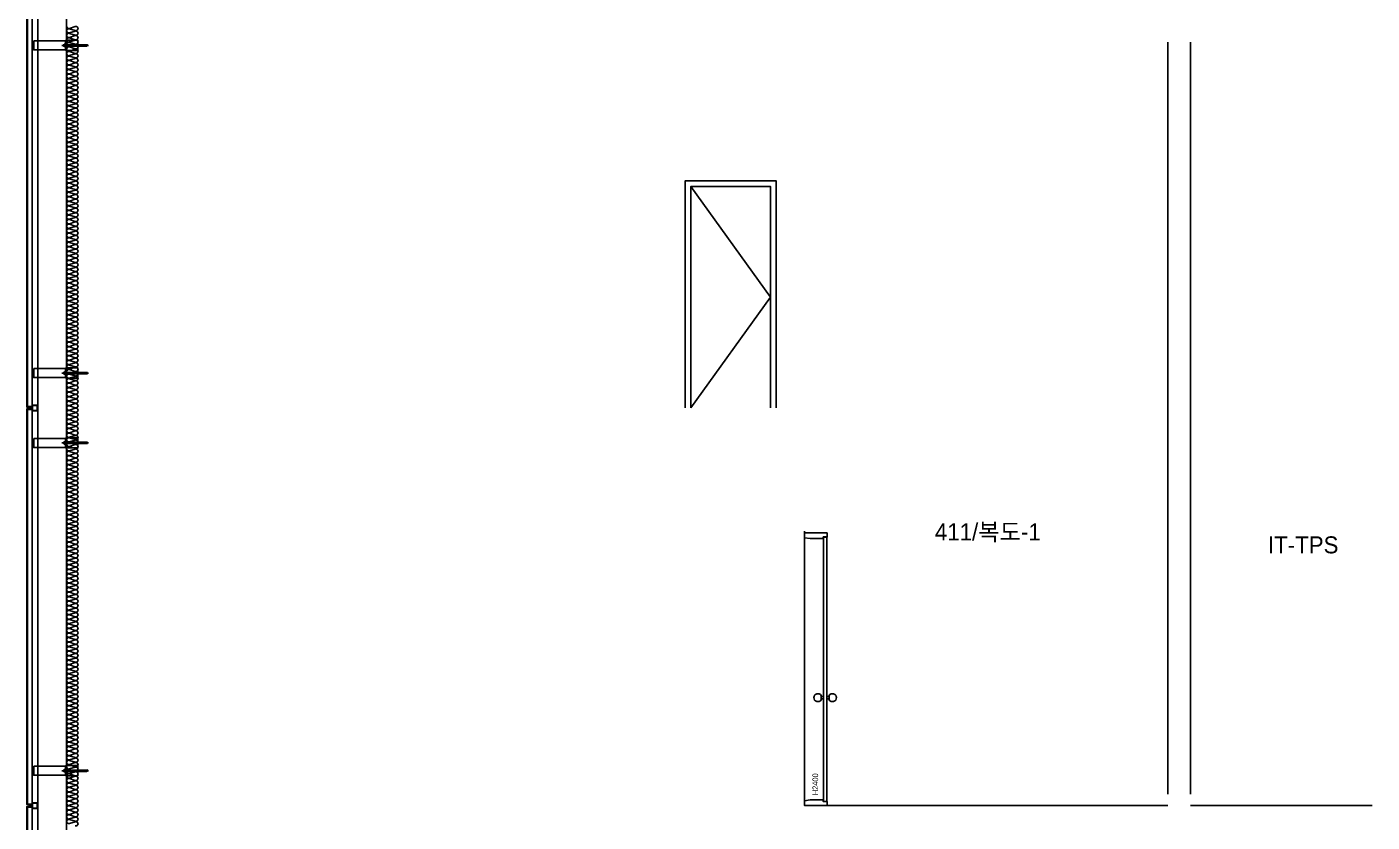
# Model space of a CAD drawing. Header units: millimetres. Extents: x -1320 to 172218, y -4077 to 50350.
# Drawn here: x 76350 to 88200, y 25105 to 32105 of the extents above; entities that cross this region are included whole.
import ezdxf
from ezdxf.enums import TextEntityAlignment as Align

# ---------------------------------------------------------------- set-up
doc = ezdxf.new("R2010")
doc.units = ezdxf.units.MM
doc.header["$LTSCALE"] = 60
for name, color, linetype in [('!A-BOLCK', 7, 'Continuous'), ('A-ELE-8', 8, 'Continuous'), ('A-ETC-8', 8, 'Continuous'), ('A-FIN', 6, 'Continuous'), ('A-WALL-D', 7, 'Continuous'), ('A-WID', 4, 'Continuous'), ('HAT', 8, 'Continuous'), ('INSUL', 8, 'Continuous'), ('ISL', 251, 'Continuous')]:
    doc.layers.add(name, color=color, linetype=linetype)
doc.layers.add('NOPLOT', color=191, linetype='Continuous', plot=False)
doc.layers.add('NOPLOT-TEXT', color=11, linetype='Continuous', plot=False)
doc.styles.add('Gtx', font='')
doc.styles.get('Gtx').set_extended_font_data('Dotum')

# ---------------------------------------------------------------- blocks, each defined once
blk = doc.blocks.new('A$C1A2D4F7E--')
at = {"layer": 'A-ELE-8', "ltscale": 20}
blk.add_line((0, 2358, 0), (0, 42), dxfattribs=at)
at = {"layer": 'A-WID'}
for p, q in [((147, 932), (147, 968)), ((147, 960), (167, 960)), ((217, 960), (197, 960)), ((217, 932), (217, 968)), ((147, 940), (167, 940)), ((217, 940), (197, 940))]:
    blk.add_line(p, q, dxfattribs=at)
for points in [[(200, 2400), (0, 2400), (0, 2358), (0, 2358), (50, 2350), (65, 2350), (65, 2350), (165, 2350), (165, 2365), (200, 2365), (200, 2373), (200, 2373), (200, 2400)], [(197, 2362), (197, 37), (167, 37), (167, 2362)], [(200, 0), (0, 0), (0, 42), (0, 42), (50, 50), (65, 50), (65, 50), (165, 50), (165, 35), (200, 35), (200, 27), (200, 27), (200, 0)]]:
    blk.add_lwpolyline(points, close=True, dxfattribs=at)
for centre, start, end in [((117, 950), 31.0027, 328.9973), ((247, 950), 211.0027, 148.9973)]:
    blk.add_arc(centre, 35, start, end, dxfattribs=at)
at = {"layer": 'NOPLOT', "color": 1, "style": 'Gtx'}
blk.add_text('H2400', height=50, rotation=90, dxfattribs=at).set_placement((120, 91))
blk = doc.blocks.new('A$C632c858f')
at = {"layer": 'A-ETC-8'}
blk.add_arc((-3, 0), 24, 341.8248, 18.1752, dxfattribs=at)
blk.add_ellipse((34, 0), major_axis=(7.59, 0), ratio=0.987937, dxfattribs=at)
blk = doc.blocks.new('A$Cae507117')
at = {"layer": 'A-ETC-8'}
for points in [[(-50, 0), (-50, -50), (0, -50), (0, 0)], [(-46.8, -3.2), (-46.8, -46.8), (-3.2, -46.8), (-3.2, -3.2)]]:
    blk.add_lwpolyline(points, close=True, dxfattribs=at)
blk = doc.blocks.new('너트 M12')
for p, q in [((-9, 0), (9, 0)), ((-10, -9), (-10, -1)), ((9, -10), (-9, -10)), ((0, -8), (0, -1)), ((10, -1), (10, -9))]:
    blk.add_line(p, q)
for centre, start, end in [((-9, -1), 90, 180), ((-9, -9), 180, 270), ((9, -1), 0, 90), ((9, -9), 270, 0)]:
    blk.add_arc(centre, 0.5, start, end)
at = {"extrusion": (0, 0, -1)}
for centre, major_axis, ratio, start_param, end_param in [((-5, -1), (-4.75, 0.31), 0.185359, -0.024388, 3.141593), ((5, -1), (4.75, 0.31), 0.185108, 3.141593, 6.30754), ((-5, -9), (4.75, 0.31), 0.187111, 0, 3.166211), ((5, -9), (-4.75, 0.31), 0.185991, 3.117121, 6.283185)]:
    blk.add_ellipse(centre, major_axis=major_axis, ratio=ratio, start_param=start_param, end_param=end_param, dxfattribs=at)
blk = doc.blocks.new('A$C5ebcaad0')
at = {"layer": 'A-ETC-8'}
for p, q in [((-449, -225), (-214, -225)), ((-439, -220), (-439, -229)), ((-437, -219), (-437, -219)), ((-426, -220), (-437, -219)), ((-437, -231), (-426, -229)), ((-437, -231), (-437, -231)), ((-432, -220), (-432, -221)), ((-432, -229), (-432, -230)), ((-416, -219), (-431, -219)), ((-431, -222), (-429, -223)), ((-431, -228), (-429, -227)), ((-431, -231), (-416, -231)), ((-421, -224), (-428, -224)), ((-421, -226), (-428, -226)), ((-426, -220), (-412, -220)), ((-426, -229), (-412, -229)), ((-421, -223), (-421, -223)), ((-421, -227), (-421, -227)), ((-417, -227), (-417, -223)), ((-416, -219), (-413, -219)), ((-416, -231), (-413, -231)), ((-413, -219), (-413, -231)), ((-412, -231), (-412, -219)), ((-409, -219), (-412, -219)), ((-412, -231), (-409, -231)), ((-409, -231), (-409, -219)), ((-355, -219), (-409, -219)), ((-409, -231), (-355, -231)), ((-355, -219), (-246, -219)), ((-246, -231), (-355, -231)), ((-234, -219), (-226, -219)), ((-234, -220), (-224, -220)), ((-234, -229), (-224, -229)), ((-234, -231), (-226, -231)), ((-226, -231), (-226, -219)), ((-224, -220), (-226, -219)), ((-224, -229), (-226, -231)), ((-224, -229), (-224, -220))]:
    blk.add_line(p, q, dxfattribs=at)
for points in [[(-255, -180), (-255, -269), (-355, -269), (-355, -180)], [(34, -185), (-252, -185), (-252, -265), (34, -265)], [(-252, -265), (-246, -265), (-246, -185), (-252, -185)], [(-246, -210), (-246, -240), (-244, -240), (-244, -210)]]:
    blk.add_lwpolyline(points, close=True, dxfattribs=at)
blk.add_lwpolyline([(-252, -177), (-252, -272, -0.414214), (-253, -273), (-255, -273), (-255, -176), (-253, -176, -0.414214)], format="xyb", close=True, dxfattribs=at)
for centre, radius, start, end in [((-437, -220), 1.5, 90, 180), ((-437, -229), 1.5, 180, 270), ((-431, -220), 1, 90, 180), ((-431, -221), 1, 180, 236.3099), ((-431, -229), 1, 123.6901, 180), ((-431, -230), 1, 180, 270), ((-428, -221), 3, 236.3099, 270), ((-428, -229), 3, 90, 123.6901), ((-419, -223), 2, 90, 180), ((-421, -223), 0.5, 270, 0), ((-421, -227), 0.5, 0, 90), ((-419, -227), 2, 180, 270), ((-419, -223), 2, 0, 90), ((-419, -227), 2, 270, 0)]:
    blk.add_arc(centre, radius, start, end, dxfattribs=at)
at = {"layer": 'A-ETC-8', "xscale": -1, "rotation": 90}
blk.add_blockref('너트 M12', (-244, -225), dxfattribs=at)

msp = doc.modelspace()

# ---------------------------------------------------------------- linework, layer by layer
at = {"layer": 'A-ELE-8'}
msp.add_line((83200, 27665), (83200, 25250), dxfattribs=at)
at = {"layer": 'A-ETC-8'}
for p, q in [((76395, 680), (76395, 47017, 0)), ((76445, 47017, 0), (76445, 680))]:
    msp.add_line(p, q, dxfattribs=at)
at = {"layer": 'A-ETC-8', "elevation": 0}
for points in [[(76358, 28761), (76393, 28761), (76393, 28751), (76395, 28751), (76395, 28763), (76360, 28763, 0.226541), (76356, 28767), (76356, 28782), (76354, 28782), (76354, 28765, -0.414214)], [(76358, 28739), (76393, 28739), (76393, 28749), (76395, 28749), (76395, 28737), (76360, 28737, -0.226541), (76356, 28733), (76356, 28718), (76354, 28718), (76354, 28735, 0.414214)], [(76358, 25261), (76393, 25261), (76393, 25251), (76395, 25251), (76395, 25263), (76360, 25263, 0.226541), (76356, 25267), (76356, 25282), (76354, 25282), (76354, 25265, -0.414214)], [(76358, 25238), (76393, 25238), (76393, 25249), (76395, 25249), (76395, 25237), (76360, 25237, -0.226541), (76356, 25233), (76356, 25218), (76354, 25218), (76354, 25235, 0.414214)]]:
    msp.add_lwpolyline(points, format="xyb", close=True, dxfattribs=at)
at = {"layer": 'A-FIN'}
for p, q in [((83400, 25250), (86400, 25250)), ((86600, 25250), (88200, 25250))]:
    msp.add_line(p, q, dxfattribs=at)
at = {"layer": 'A-FIN', "elevation": 0}
for points in [[(76391, 32238), (76391, 32242), (76350, 32242), (76350, 28757), (76391, 28757), (76391, 28761), (76354, 28761), (76354, 32238), (76391, 32238)], [(76391, 25261), (76391, 25258), (76350, 25258), (76350, 28743), (76391, 28743), (76391, 28739), (76354, 28739), (76354, 25261), (76391, 25261)], [(76391, 25238), (76391, 25242), (76350, 25242), (76350, 21507), (76391, 21507), (76391, 21511), (76354, 21511), (76354, 25238), (76391, 25238)]]:
    msp.add_lwpolyline(points, close=True, dxfattribs=at)
at = {"layer": 'A-WALL-D'}
for p, q in [((86400, 31970), (86400, 25350)), ((86600, 31970), (86600, 25350))]:
    msp.add_line(p, q, dxfattribs=at)
at = {"layer": 'HAT', "linetype": 'Continuous', "elevation": 0}
for points in [[(82950, 28750), (82950, 30750), (82150, 30750), (82150, 28750)], [(82900, 28750), (82900, 30700), (82200, 30700), (82200, 28750)], [(82200, 30700), (82900, 29725), (82200, 28750)]]:
    msp.add_lwpolyline(points, dxfattribs=at)
at = {"layer": 'INSUL'}
msp.add_line((76700, -1050), (76700, 47000), dxfattribs=at)
at = {"layer": 'ISL', "elevation": 0}
msp.add_lwpolyline([(76776, 25072, 1.372593), (76776, 25108), (76724, 25092, -0.509267), (76700, 25110, -0.509267), (76724, 25128), (76776, 25112, 1.372593), (76776, 25148), (76724, 25132, -0.509267), (76700, 25150, -0.509267), (76724, 25168), (76776, 25152, 1.372593), (76776, 25188), (76724, 25172, -0.509267), (76700, 25190, -0.509267), (76724, 25208), (76776, 25192, 1.372593), (76776, 25228), (76724, 25212, -0.509267), (76700, 25230, -0.509267), (76724, 25248), (76776, 25232, 1.372593), (76776, 25268), (76724, 25252, -0.509267), (76700, 25270, -0.509267), (76724, 25288), (76776, 25272, 1.372593), (76776, 25308), (76724, 25292, -0.509267), (76700, 25310, -0.509267), (76724, 25328), (76776, 25312, 1.372593), (76776, 25348), (76724, 25332, -0.509267), (76700, 25350, -0.509267), (76724, 25368), (76776, 25352, 1.372593), (76776, 25388), (76724, 25372, -0.509267), (76700, 25390, -0.509267), (76724, 25408), (76776, 25392, 1.372593), (76776, 25428), (76724, 25412, -0.509267), (76700, 25430, -0.509267), (76724, 25448), (76776, 25432, 1.372593), (76776, 25468), (76724, 25452, -0.509267), (76700, 25470, -0.509267), (76724, 25488), (76776, 25472, 1.372593), (76776, 25508), (76724, 25492, -0.509267), (76700, 25510, -0.509267), (76724, 25528), (76776, 25512, 1.372593), (76776, 25548), (76724, 25532, -0.509267), (76700, 25550, -0.509267), (76724, 25568), (76776, 25552, 1.372593), (76776, 25588), (76724, 25572, -0.509267), (76700, 25590, -0.509267), (76724, 25608), (76776, 25592, 1.372593), (76776, 25628), (76724, 25612, -0.509267), (76700, 25630, -0.509267), (76724, 25648), (76776, 25632, 1.372593), (76776, 25668), (76724, 25652, -0.509267), (76700, 25670, -0.509267), (76724, 25688), (76776, 25672, 1.372593), (76776, 25708), (76724, 25692, -0.509267), (76700, 25710, -0.509267), (76724, 25728), (76776, 25712, 1.372593), (76776, 25748), (76724, 25732, -0.509267), (76700, 25750, -0.509267), (76724, 25768), (76776, 25752, 1.372593), (76776, 25788), (76724, 25772, -0.509267), (76700, 25790, -0.509267), (76724, 25808), (76776, 25792, 1.372593), (76776, 25828), (76724, 25812, -0.509267), (76700, 25830, -0.509267), (76724, 25848), (76776, 25832, 1.372593), (76776, 25868), (76724, 25852, -0.509267), (76700, 25870, -0.509267), (76724, 25888), (76776, 25872, 1.372593), (76776, 25908), (76724, 25892, -0.509267), (76700, 25910, -0.509267), (76724, 25928), (76776, 25912, 1.372593), (76776, 25948), (76724, 25932, -0.509267), (76700, 25950, -0.509267), (76724, 25968), (76776, 25952, 1.372593), (76776, 25988), (76724, 25972, -0.509267), (76700, 25990, -0.509267), (76724, 26008), (76776, 25992, 1.372593), (76776, 26028), (76724, 26012, -0.509267), (76700, 26030, -0.509267), (76724, 26048), (76776, 26032, 1.372593), (76776, 26068), (76724, 26052, -0.509267), (76700, 26070, -0.509267), (76724, 26088), (76776, 26072, 1.372593), (76776, 26108), (76724, 26092, -0.509267), (76700, 26110, -0.509267), (76724, 26128), (76776, 26112, 1.372593), (76776, 26148), (76724, 26132, -0.509267), (76700, 26150, -0.509267), (76724, 26168), (76776, 26152, 1.372593), (76776, 26188), (76724, 26172, -0.509267), (76700, 26190, -0.509267), (76724, 26208), (76776, 26192, 1.372593), (76776, 26228), (76724, 26212, -0.509267), (76700, 26230, -0.509267), (76724, 26248), (76776, 26232, 1.372593), (76776, 26268), (76724, 26252, -0.509267), (76700, 26270, -0.509267), (76724, 26288), (76776, 26272, 1.372593), (76776, 26308), (76724, 26292, -0.509267), (76700, 26310, -0.509267), (76724, 26328), (76776, 26312, 1.372593), (76776, 26348), (76724, 26332, -0.509267), (76700, 26350, -0.509267), (76724, 26368), (76776, 26352, 1.372593), (76776, 26388), (76724, 26372, -0.509267), (76700, 26390, -0.509267), (76724, 26408), (76776, 26392, 1.372593), (76776, 26428), (76724, 26412, -0.509267), (76700, 26430, -0.509267), (76724, 26448), (76776, 26432, 1.372593), (76776, 26468), (76724, 26452, -0.509267), (76700, 26470, -0.509267), (76724, 26488), (76776, 26472, 1.372593), (76776, 26508), (76724, 26492, -0.509267), (76700, 26510, -0.509267), (76724, 26528), (76776, 26512, 1.372593), (76776, 26548), (76724, 26532, -0.509267), (76700, 26550, -0.509267), (76724, 26568), (76776, 26552, 1.372593), (76776, 26588), (76724, 26572, -0.509267), (76700, 26590, -0.509267), (76724, 26608), (76776, 26592, 1.372593), (76776, 26628), (76724, 26612, -0.509267), (76700, 26630, -0.509267), (76724, 26648), (76776, 26632, 1.372593), (76776, 26668), (76724, 26652, -0.509267), (76700, 26670, -0.509267), (76724, 26688), (76776, 26672, 1.372593), (76776, 26708), (76724, 26692, -0.509267), (76700, 26710, -0.509267), (76724, 26728), (76776, 26712, 1.372593), (76776, 26748), (76724, 26732, -0.509267), (76700, 26750, -0.509267), (76724, 26768), (76776, 26752, 1.372593), (76776, 26788), (76724, 26772, -0.509267), (76700, 26790, -0.509267), (76724, 26808), (76776, 26792, 1.372593), (76776, 26828), (76724, 26812, -0.509267), (76700, 26830, -0.509267), (76724, 26848), (76776, 26832, 1.372593), (76776, 26868), (76724, 26852, -0.509267), (76700, 26870, -0.509267), (76724, 26888), (76776, 26872, 1.372593), (76776, 26908), (76724, 26892, -0.509267), (76700, 26910, -0.509267), (76724, 26928), (76776, 26912, 1.372593), (76776, 26948), (76724, 26932, -0.509267), (76700, 26950, -0.509267), (76724, 26968), (76776, 26952, 1.372593), (76776, 26988), (76724, 26972, -0.509267), (76700, 26990, -0.509267), (76724, 27008), (76776, 26992, 1.372593), (76776, 27028), (76724, 27012, -0.509267), (76700, 27030, -0.509267), (76724, 27048), (76776, 27032, 1.372593), (76776, 27068), (76724, 27052, -0.509267), (76700, 27070, -0.509267), (76724, 27088), (76776, 27072, 1.372593), (76776, 27108), (76724, 27092, -0.509267), (76700, 27110, -0.509267), (76724, 27128), (76776, 27112, 1.372593), (76776, 27148), (76724, 27132, -0.509267), (76700, 27150, -0.509267), (76724, 27168), (76776, 27152, 1.372593), (76776, 27188), (76724, 27172, -0.509267), (76700, 27190, -0.509267), (76724, 27208), (76776, 27192, 1.372593), (76776, 27228), (76724, 27212, -0.509267), (76700, 27230, -0.509267), (76724, 27248), (76776, 27232, 1.372593), (76776, 27268), (76724, 27252, -0.509267), (76700, 27270, -0.509267), (76724, 27288), (76776, 27272, 1.372593), (76776, 27308), (76724, 27292, -0.509267), (76700, 27310, -0.509267), (76724, 27328), (76776, 27312, 1.372593), (76776, 27348), (76724, 27332, -0.509267), (76700, 27350, -0.509267), (76724, 27368), (76776, 27352, 1.372593), (76776, 27388), (76724, 27372, -0.509267), (76700, 27390, -0.509267), (76724, 27408), (76776, 27392, 1.372593), (76776, 27428), (76724, 27412, -0.509267), (76700, 27430, -0.509267), (76724, 27448), (76776, 27432, 1.372593), (76776, 27468), (76724, 27452, -0.509267), (76700, 27470, -0.509267), (76724, 27488), (76776, 27472, 1.372593), (76776, 27508), (76724, 27492, -0.509267), (76700, 27510, -0.509267), (76724, 27528), (76776, 27512, 1.372593), (76776, 27548), (76724, 27532, -0.509267), (76700, 27550, -0.509267), (76724, 27568), (76776, 27552, 1.372593), (76776, 27588), (76724, 27572, -0.509267), (76700, 27590, -0.509267), (76724, 27608), (76776, 27592, 1.372593), (76776, 27628), (76724, 27612, -0.509267), (76700, 27630, -0.509267), (76724, 27648), (76776, 27632, 1.372593), (76776, 27668), (76724, 27652, -0.509267), (76700, 27670, -0.509267), (76724, 27688), (76776, 27672, 1.372593), (76776, 27708), (76724, 27692, -0.509267), (76700, 27710, -0.509267), (76724, 27728), (76776, 27712, 1.372593), (76776, 27748), (76724, 27732, -0.509267), (76700, 27750, -0.509267), (76724, 27768), (76776, 27752, 1.372593), (76776, 27788), (76724, 27772, -0.509267), (76700, 27790, -0.509267), (76724, 27808), (76776, 27792, 1.372593), (76776, 27828), (76724, 27812, -0.509267), (76700, 27830, -0.509267), (76724, 27848), (76776, 27832, 1.372593), (76776, 27868), (76724, 27852, -0.509267), (76700, 27870, -0.509267), (76724, 27888), (76776, 27872, 1.372593), (76776, 27908), (76724, 27892, -0.509267), (76700, 27910, -0.509267), (76724, 27928), (76776, 27912, 1.372593), (76776, 27948), (76724, 27932, -0.509267), (76700, 27950, -0.509267), (76724, 27968), (76776, 27952, 1.372593), (76776, 27988), (76724, 27972, -0.509267), (76700, 27990, -0.509267), (76724, 28008), (76776, 27992, 1.372593), (76776, 28028), (76724, 28012, -0.509267), (76700, 28030, -0.509267), (76724, 28048), (76776, 28032, 1.372593), (76776, 28068), (76724, 28052, -0.509267), (76700, 28070, -0.509267), (76724, 28088), (76776, 28072, 1.372593), (76776, 28108), (76724, 28092, -0.509267), (76700, 28110, -0.509267), (76724, 28128), (76776, 28112, 1.372593), (76776, 28148), (76724, 28132, -0.509267), (76700, 28150, -0.509267), (76724, 28168), (76776, 28152, 1.372593), (76776, 28188), (76724, 28172, -0.509267), (76700, 28190, -0.509267), (76724, 28208), (76776, 28192, 1.372593), (76776, 28228), (76724, 28212, -0.509267), (76700, 28230, -0.509267), (76724, 28248), (76776, 28232, 1.372593), (76776, 28268), (76724, 28252, -0.509267), (76700, 28270, -0.509267), (76724, 28288), (76776, 28272, 1.372593), (76776, 28308), (76724, 28292, -0.509267), (76700, 28310, -0.509267), (76724, 28328), (76776, 28312, 1.372593), (76776, 28348), (76724, 28332, -0.509267), (76700, 28350, -0.509267), (76724, 28368), (76776, 28352, 1.372593), (76776, 28388), (76724, 28372, -0.509267), (76700, 28390, -0.509267), (76724, 28408), (76776, 28392, 1.372593), (76776, 28428), (76724, 28412, -0.509267), (76700, 28430, -0.509267), (76724, 28448), (76776, 28432, 1.372593), (76776, 28468), (76724, 28452, -0.509267), (76700, 28470, -0.509267), (76724, 28488), (76776, 28472, 1.372593), (76776, 28508), (76724, 28492, -0.509267), (76700, 28510, -0.509267), (76724, 28528), (76776, 28512, 1.372593), (76776, 28548), (76724, 28532, -0.509267), (76700, 28550, -0.509267), (76724, 28568), (76776, 28552, 1.372593), (76776, 28588), (76724, 28572, -0.509267), (76700, 28590, -0.509267), (76724, 28608), (76776, 28592, 1.372593), (76776, 28628), (76724, 28612, -0.509267), (76700, 28630, -0.509267), (76724, 28648), (76776, 28632, 1.372593), (76776, 28668), (76724, 28652, -0.509267), (76700, 28670, -0.509267), (76724, 28688), (76776, 28672, 1.372593), (76776, 28708), (76724, 28692, -0.509267), (76700, 28710, -0.509267), (76724, 28728), (76776, 28712, 1.372593), (76776, 28748), (76724, 28732, -0.509267), (76700, 28750, -0.509267), (76724, 28768), (76776, 28752, 1.372593), (76776, 28788), (76724, 28772, -0.509267), (76700, 28790, -0.509267), (76724, 28808), (76776, 28792, 1.372593), (76776, 28828), (76724, 28812, -0.509267), (76700, 28830, -0.509267), (76724, 28848), (76776, 28832, 1.372593), (76776, 28868), (76724, 28852, -0.509267), (76700, 28870, -0.509267), (76724, 28888), (76776, 28872, 1.372593), (76776, 28908), (76724, 28892, -0.509267), (76700, 28910, -0.509267), (76724, 28928), (76776, 28912, 1.372593), (76776, 28948), (76724, 28932, -0.509267), (76700, 28950, -0.509267), (76724, 28968), (76776, 28952, 1.372593), (76776, 28988), (76724, 28972, -0.509267), (76700, 28990, -0.509267), (76724, 29008), (76776, 28992, 1.372593), (76776, 29028), (76724, 29012, -0.509267), (76700, 29030, -0.509267), (76724, 29048), (76776, 29032, 1.372593), (76776, 29068), (76724, 29052, -0.509267), (76700, 29070, -0.509267), (76724, 29088), (76776, 29072, 1.372593), (76776, 29108), (76724, 29092, -0.509267), (76700, 29110, -0.509267), (76724, 29128), (76776, 29112, 1.372593), (76776, 29148), (76724, 29132, -0.509267), (76700, 29150, -0.509267), (76724, 29168), (76776, 29152, 1.372593), (76776, 29188), (76724, 29172, -0.509267), (76700, 29190, -0.509267), (76724, 29208), (76776, 29192, 1.372593), (76776, 29228), (76724, 29212, -0.509267), (76700, 29230, -0.509267), (76724, 29248), (76776, 29232, 1.372593), (76776, 29268), (76724, 29252, -0.509267), (76700, 29270, -0.509267), (76724, 29288), (76776, 29272, 1.372593), (76776, 29308), (76724, 29292, -0.509267), (76700, 29310, -0.509267), (76724, 29328), (76776, 29312, 1.372593), (76776, 29348), (76724, 29332, -0.509267), (76700, 29350, -0.509267), (76724, 29368), (76776, 29352, 1.372593), (76776, 29388), (76724, 29372, -0.509267), (76700, 29390, -0.509267), (76724, 29408), (76776, 29392, 1.372593), (76776, 29428), (76724, 29412, -0.509267), (76700, 29430, -0.509267), (76724, 29448), (76776, 29432, 1.372593), (76776, 29468), (76724, 29452, -0.509267), (76700, 29470, -0.509267), (76724, 29488), (76776, 29472, 1.372593), (76776, 29508), (76724, 29492, -0.509267), (76700, 29510, -0.509267), (76724, 29528), (76776, 29512, 1.372593), (76776, 29548), (76724, 29532, -0.509267), (76700, 29550, -0.509267), (76724, 29568), (76776, 29552, 1.372593), (76776, 29588), (76724, 29572, -0.509267), (76700, 29590, -0.509267), (76724, 29608), (76776, 29592, 1.372593), (76776, 29628), (76724, 29612, -0.509267), (76700, 29630, -0.509267), (76724, 29648), (76776, 29632, 1.372593), (76776, 29668), (76724, 29652, -0.509267), (76700, 29670, -0.509267), (76724, 29688), (76776, 29672, 1.372593), (76776, 29708), (76724, 29692, -0.509267), (76700, 29710, -0.509267), (76724, 29728), (76776, 29712, 1.372593), (76776, 29748), (76724, 29732, -0.509267), (76700, 29750, -0.509267), (76724, 29768), (76776, 29752, 1.372593), (76776, 29788), (76724, 29772, -0.509267), (76700, 29790, -0.509267), (76724, 29808), (76776, 29792, 1.372593), (76776, 29828), (76724, 29812, -0.509267), (76700, 29830, -0.509267), (76724, 29848), (76776, 29832, 1.372593), (76776, 29868), (76724, 29852, -0.509267), (76700, 29870, -0.509267), (76724, 29888), (76776, 29872, 1.372593), (76776, 29908), (76724, 29892, -0.509267), (76700, 29910, -0.509267), (76724, 29928), (76776, 29912, 1.372593), (76776, 29948), (76724, 29932, -0.509267), (76700, 29950, -0.509267), (76724, 29968), (76776, 29952, 1.372593), (76776, 29988), (76724, 29972, -0.509267), (76700, 29990, -0.509267), (76724, 30008), (76776, 29992, 1.372593), (76776, 30028), (76724, 30012, -0.509267), (76700, 30030, -0.509267), (76724, 30048), (76776, 30032, 1.372593), (76776, 30068), (76724, 30052, -0.509267), (76700, 30070, -0.509267), (76724, 30088), (76776, 30072, 1.372593), (76776, 30108), (76724, 30092, -0.509267), (76700, 30110, -0.509267), (76724, 30128), (76776, 30112, 1.372593), (76776, 30148), (76724, 30132, -0.509267), (76700, 30150, -0.509267), (76724, 30168), (76776, 30152, 1.372593), (76776, 30188), (76724, 30172, -0.509267), (76700, 30190, -0.509267), (76724, 30208), (76776, 30192, 1.372593), (76776, 30228), (76724, 30212, -0.509267), (76700, 30230, -0.509267), (76724, 30248), (76776, 30232, 1.372593), (76776, 30268), (76724, 30252, -0.509267), (76700, 30270, -0.509267), (76724, 30288), (76776, 30272, 1.372593), (76776, 30308), (76724, 30292, -0.509267), (76700, 30310, -0.509267), (76724, 30328), (76776, 30312, 1.372593), (76776, 30348), (76724, 30332, -0.509267), (76700, 30350, -0.509267), (76724, 30368), (76776, 30352, 1.372593), (76776, 30388), (76724, 30372, -0.509267), (76700, 30390, -0.509267), (76724, 30408), (76776, 30392, 1.372593), (76776, 30428), (76724, 30412, -0.509267), (76700, 30430, -0.509267), (76724, 30448), (76776, 30432, 1.372593), (76776, 30468), (76724, 30452, -0.509267), (76700, 30470, -0.509267), (76724, 30488), (76776, 30472, 1.372593), (76776, 30508), (76724, 30492, -0.509267), (76700, 30510, -0.509267), (76724, 30528), (76776, 30512, 1.372593), (76776, 30548), (76724, 30532, -0.509267), (76700, 30550, -0.509267), (76724, 30568), (76776, 30552, 1.372593), (76776, 30588), (76724, 30572, -0.509267), (76700, 30590, -0.509267), (76724, 30608), (76776, 30592, 1.372593), (76776, 30628), (76724, 30612, -0.509267), (76700, 30630, -0.509267), (76724, 30648), (76776, 30632, 1.372593), (76776, 30668), (76724, 30652, -0.509267), (76700, 30670, -0.509267), (76724, 30688), (76776, 30672, 1.372593), (76776, 30708), (76724, 30692, -0.509267), (76700, 30710, -0.509267), (76724, 30728), (76776, 30712, 1.372593), (76776, 30748), (76724, 30732, -0.509267), (76700, 30750, -0.509267), (76724, 30768), (76776, 30752, 1.372593), (76776, 30788), (76724, 30772, -0.509267), (76700, 30790, -0.509267), (76724, 30808), (76776, 30792, 1.372593), (76776, 30828), (76724, 30812, -0.509267), (76700, 30830, -0.509267), (76724, 30848), (76776, 30832, 1.372593), (76776, 30868), (76724, 30852, -0.509267), (76700, 30870, -0.509267), (76724, 30888), (76776, 30872, 1.372593), (76776, 30908), (76724, 30892, -0.509267), (76700, 30910, -0.509267), (76724, 30928), (76776, 30912, 1.372593), (76776, 30948), (76724, 30932, -0.509267), (76700, 30950, -0.509267), (76724, 30968), (76776, 30952, 1.372593), (76776, 30988), (76724, 30972, -0.509267), (76700, 30990, -0.509267), (76724, 31008), (76776, 30992, 1.372593), (76776, 31028), (76724, 31012, -0.509267), (76700, 31030, -0.509267), (76724, 31048), (76776, 31032, 1.372593), (76776, 31068), (76724, 31052, -0.509267), (76700, 31070, -0.509267), (76724, 31088), (76776, 31072, 1.372593), (76776, 31108), (76724, 31092, -0.509267), (76700, 31110, -0.509267), (76724, 31128), (76776, 31112, 1.372593), (76776, 31148), (76724, 31132, -0.509267), (76700, 31150, -0.509267), (76724, 31168), (76776, 31152, 1.372593), (76776, 31188), (76724, 31172, -0.509267), (76700, 31190, -0.509267), (76724, 31208), (76776, 31192, 1.372593), (76776, 31228), (76724, 31212, -0.509267), (76700, 31230, -0.509267), (76724, 31248), (76776, 31232, 1.372593), (76776, 31268), (76724, 31252, -0.509267), (76700, 31270, -0.509267), (76724, 31288), (76776, 31272, 1.372593), (76776, 31308), (76724, 31292, -0.509267), (76700, 31310, -0.509267), (76724, 31328), (76776, 31312, 1.372593), (76776, 31348), (76724, 31332, -0.509267), (76700, 31350, -0.509267), (76724, 31368), (76776, 31352, 1.372593), (76776, 31388), (76724, 31372, -0.509267), (76700, 31390, -0.509267), (76724, 31408), (76776, 31392, 1.372593), (76776, 31428), (76724, 31412, -0.509267), (76700, 31430, -0.509267), (76724, 31448), (76776, 31432, 1.372593), (76776, 31468), (76724, 31452, -0.509267), (76700, 31470, -0.509267), (76724, 31488), (76776, 31472, 1.372593), (76776, 31508), (76724, 31492, -0.509267), (76700, 31510, -0.509267), (76724, 31528), (76776, 31512, 1.372593), (76776, 31548), (76724, 31532, -0.509267), (76700, 31550, -0.509267), (76724, 31568), (76776, 31552, 1.372593), (76776, 31588), (76724, 31572, -0.509267), (76700, 31590, -0.509267), (76724, 31608), (76776, 31592, 1.372593), (76776, 31628), (76724, 31612, -0.509267), (76700, 31630, -0.509267), (76724, 31648), (76776, 31632, 1.372593), (76776, 31668), (76724, 31652, -0.509267), (76700, 31670, -0.509267), (76724, 31688), (76776, 31672, 1.372593), (76776, 31708), (76724, 31692, -0.509267), (76700, 31710, -0.509267), (76724, 31728), (76776, 31712, 1.372593), (76776, 31748), (76724, 31732, -0.509267), (76700, 31750, -0.509267), (76724, 31768), (76776, 31752, 1.372593), (76776, 31788), (76724, 31772, -0.509267), (76700, 31790, -0.509267), (76724, 31808), (76776, 31792, 1.372593), (76776, 31828), (76724, 31812, -0.509267), (76700, 31830, -0.509267), (76724, 31848), (76776, 31832, 1.372593), (76776, 31868), (76724, 31852, -0.509267), (76700, 31870, -0.509267), (76724, 31888), (76776, 31872, 1.372593), (76776, 31908), (76724, 31892, -0.509267), (76700, 31910, -0.509267), (76724, 31928), (76776, 31912, 1.372593), (76776, 31948), (76724, 31932, -0.509267), (76700, 31950, -0.509267), (76724, 31968), (76776, 31952, 1.372593), (76776, 31988), (76724, 31972, -0.509267), (76700, 31990, -0.509267), (76724, 32008), (76776, 31992, 1.372593), (76776, 32028), (76724, 32012, -0.509267), (76700, 32030, -0.509267), (76724, 32048), (76776, 32032, 1.372593), (76776, 32068), (76724, 32052, -0.509267), (76700, 32070, -0.509267), (76724, 32088), (76776, 32072, 1.372593), (76776, 32108), (76724, 32092, -0.509267), (76700, 32110, -0.509267)], format="xyb", dxfattribs=at)

# ---------------------------------------------------------------- block references
at = {"layer": '!A-BOLCK'}
msp.add_blockref('A$C1A2D4F7E--', (83200, 25250), dxfattribs=at)
at = {"layer": 'A-ETC-8', "xscale": -1}
for p in [(76445, 32167), (76445, 29282), (76445, 28667), (76445, 25782)]:
    msp.add_blockref('A$C5ebcaad0', p, dxfattribs=at)
at = {"layer": 'A-ETC-8'}
for p in [(76350, 28750), (76350, 25250)]:
    msp.add_blockref('A$C632c858f', p, dxfattribs=at)
at = {"layer": 'A-ETC-8', "xscale": -1, "rotation": 180}
for p in [(76445, 28725), (76445, 25225)]:
    msp.add_blockref('A$Cae507117', p, dxfattribs=at)

# ---------------------------------------------------------------- texts
at = {"layer": 'NOPLOT-TEXT', "style": 'Gtx'}
for s, p in [('411/복도-1', (84815, 27659)), ('IT-TPS', (87593, 27545))]:
    msp.add_text(s, height=150, dxfattribs=at).set_placement(p, align=Align.MIDDLE)

doc.saveas('drawing.dxf')
